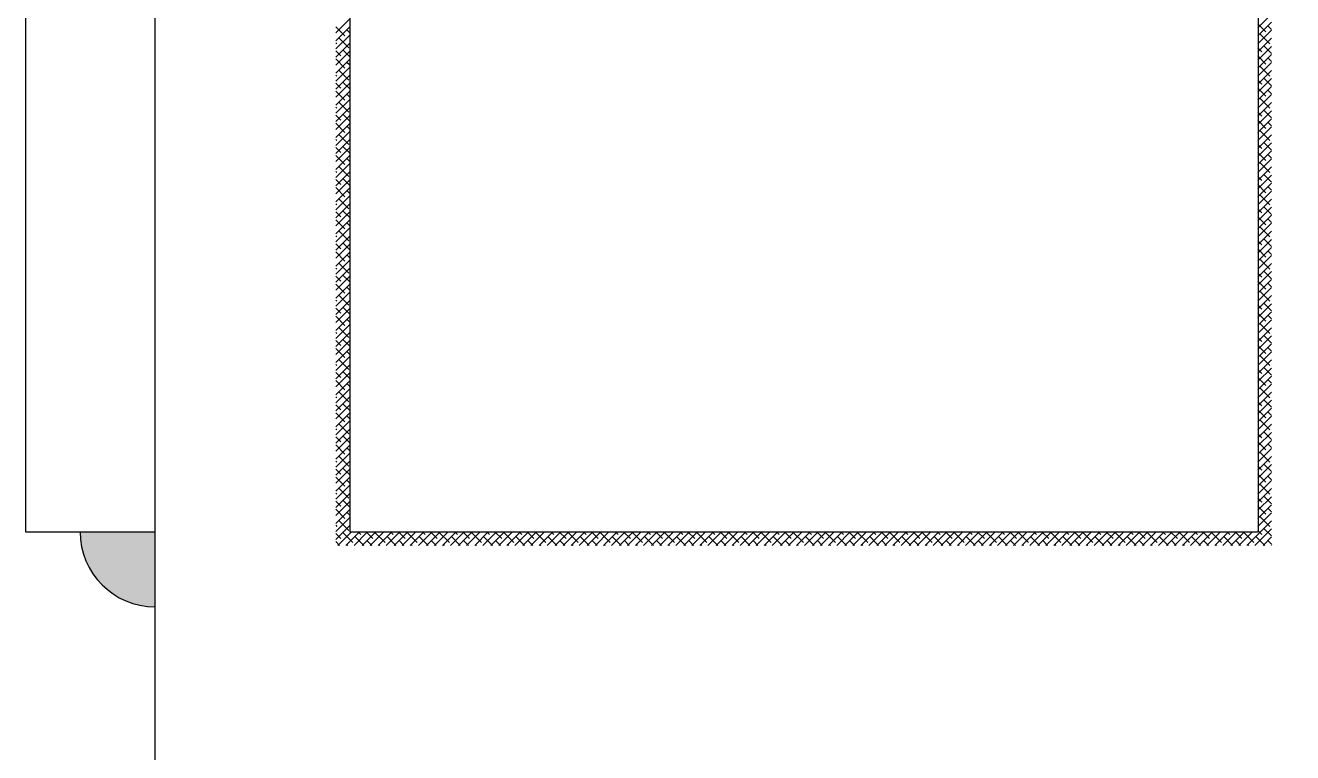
# Model space of a CAD drawing. Header units: metres. Extents: x 158 to 495, y 93 to 262.
# Drawn here: x 338.772 to 341.351, y 104.863 to 106.344 of the extents above; entities that cross this region are included whole.
import ezdxf

# ---------------------------------------------------------------- set-up
doc = ezdxf.new("R2010")
doc.units = ezdxf.units.M
doc.header["$MEASUREMENT"] = 0

msp = doc.modelspace()

# ---------------------------------------------------------------- hatches: boundary and pattern name
at = {"ltscale": 0.6}
h = msp.add_hatch(color=256, dxfattribs=at)
h.dxf.hatch_style = 1
h.paths.add_polyline_path([(339.03645, 112.50836, 0.4142136), (338.88362, 112.35553), (339.03645, 112.35553)])
h.paths.add_polyline_path([(339.25653, 112.94852, 0.4142136), (339.1037, 112.79569), (339.25653, 112.79569)])
h.paths.add_polyline_path([(341.556, 112.91238), (341.4573, 112.87451), (341.4573, 112.79569), (341.61013, 112.79569, 0.2206699)])
h.paths.add_polyline_path([(341.4573, 112.94852), (341.4573, 112.87451), (341.556, 112.91238, 0.1773345)])
h.paths.add_polyline_path([(341.67738, 112.50836), (341.67738, 112.35553), (341.83021, 112.35553, 0.4142136)])
h.paths.add_polyline_path([(339.03645, 105.31305), (338.88362, 105.31305, 0.4142136), (339.03645, 105.16022)])
h.paths.add_polyline_path([(341.83021, 105.31305), (341.67738, 105.31305), (341.67738, 105.16022, 0.4142136)])

# ---------------------------------------------------------------- linework, layer by layer
for p, q in [((338.77236, 112.35553), (338.77236, 105.31305)), ((339.03645, 101.30756), (339.03645, 108.83429)), ((339.43259, 108.83429), (339.43259, 105.31305)), ((341.28124, 108.83429), (341.28124, 105.31305)), ((338.77236, 105.31305), (339.03645, 105.31305)), ((339.43259, 105.31305), (341.28124, 105.31305))]:
    msp.add_line(p, q)
at = {"linetype": 'Continuous'}
for p, q in [((339.43169, 106.35622), (339.40391, 106.32844)), ((341.30812, 106.36651), (341.28034, 106.33873)), ((339.40391, 106.34092), (339.42242, 106.3224)), ((339.43169, 106.33985), (339.40391, 106.31207)), ((339.42652, 106.33468), (339.43169, 106.32951)), ((341.30812, 106.35014), (341.28034, 106.32236)), ((341.28034, 106.347), (341.29675, 106.33059)), ((341.30812, 106.33377), (341.28034, 106.30599)), ((341.28448, 106.3265), (341.30494, 106.30603)), ((341.30085, 106.34287), (341.30812, 106.33559)), ((339.43169, 106.32348), (339.40391, 106.2957)), ((339.40391, 106.30818), (339.40605, 106.30603)), ((339.43169, 106.30711), (339.40391, 106.27933)), ((339.41015, 106.31831), (339.43061, 106.29785)), ((341.30812, 106.3174), (341.28034, 106.28962)), ((341.28034, 106.31426), (341.28038, 106.31422)), ((341.30812, 106.30103), (341.28034, 106.27325)), ((341.29266, 106.30194), (341.30812, 106.28648)), ((339.40391, 106.29181), (339.41424, 106.28148)), ((339.43169, 106.29074), (339.40391, 106.26296)), ((339.40391, 106.27544), (339.42242, 106.25692)), ((339.43169, 106.27437), (339.40391, 106.24659)), ((339.41833, 106.29376), (339.43169, 106.2804)), ((341.28034, 106.29789), (341.28857, 106.28966)), ((341.30812, 106.28466), (341.28034, 106.25688)), ((341.28034, 106.28152), (341.29675, 106.26511)), ((341.30085, 106.27739), (341.30812, 106.27011)), ((339.43169, 106.258), (339.40391, 106.23022)), ((339.41015, 106.25283), (339.43061, 106.23237)), ((339.42652, 106.2692), (339.43169, 106.26403)), ((341.30812, 106.26829), (341.28034, 106.24051)), ((341.30812, 106.25192), (341.28034, 106.22414)), ((341.28034, 106.24878), (341.28038, 106.24874)), ((341.28448, 106.26102), (341.30494, 106.24055)), ((339.40391, 106.2427), (339.40605, 106.24055)), ((339.43169, 106.24163), (339.40391, 106.21385)), ((339.40391, 106.22633), (339.41424, 106.216)), ((339.43169, 106.22526), (339.40391, 106.19748)), ((339.41833, 106.22828), (339.43169, 106.21492)), ((341.30812, 106.23555), (341.28034, 106.20777)), ((341.28034, 106.23241), (341.28857, 106.22419)), ((341.29266, 106.23646), (341.30812, 106.221)), ((339.40391, 106.20996), (339.42242, 106.19145)), ((339.43169, 106.20889), (339.40391, 106.18111)), ((339.42652, 106.20372), (339.43169, 106.19855)), ((341.30812, 106.21918), (341.28034, 106.1914)), ((341.28034, 106.21604), (341.29675, 106.19963)), ((341.30812, 106.20281), (341.28034, 106.17503)), ((341.30085, 106.21191), (341.30812, 106.20463)), ((339.43169, 106.19252), (339.40391, 106.16474)), ((339.40391, 106.17722), (339.40605, 106.17508)), ((339.43169, 106.17616), (339.40391, 106.14837)), ((339.41015, 106.18735), (339.43061, 106.16689)), ((341.30812, 106.18644), (341.28034, 106.15866)), ((341.28034, 106.18331), (341.28038, 106.18326)), ((341.30812, 106.17007), (341.28034, 106.14229)), ((341.28448, 106.19554), (341.30494, 106.17508)), ((341.29266, 106.17098), (341.30812, 106.15553)), ((339.40391, 106.16085), (339.41424, 106.15052)), ((339.43169, 106.15979), (339.40391, 106.13201)), ((339.40391, 106.14448), (339.42242, 106.12597)), ((339.41833, 106.1628), (339.43169, 106.14944)), ((341.28034, 106.16694), (341.28857, 106.15871)), ((341.30812, 106.1537), (341.28034, 106.12592)), ((341.28034, 106.15057), (341.29675, 106.13415)), ((341.30085, 106.14643), (341.30812, 106.13916)), ((339.43169, 106.14342), (339.40391, 106.11564)), ((339.43169, 106.12705), (339.40391, 106.09927)), ((339.41015, 106.12187), (339.43061, 106.10141)), ((339.42652, 106.13824), (339.43169, 106.13307)), ((341.30812, 106.13733), (341.28034, 106.10955)), ((341.30812, 106.12096), (341.28034, 106.09318)), ((341.28448, 106.13006), (341.30494, 106.1096)), ((339.40391, 106.11174), (339.40605, 106.1096)), ((339.43169, 106.11068), (339.40391, 106.0829)), ((339.40391, 106.09537), (339.41424, 106.08504)), ((339.43169, 106.09431), (339.40391, 106.06653)), ((339.41833, 106.09732), (339.43169, 106.08396)), ((341.28034, 106.11783), (341.28038, 106.11778)), ((341.30812, 106.10459), (341.28034, 106.07681)), ((341.28034, 106.10146), (341.28857, 106.09323)), ((341.29266, 106.1055), (341.30812, 106.09005)), ((339.40391, 106.079), (339.42242, 106.06049)), ((339.43169, 106.07794), (339.40391, 106.05016)), ((339.42652, 106.07277), (339.43169, 106.06759)), ((341.30812, 106.08822), (341.28034, 106.06044)), ((341.28034, 106.08509), (341.29675, 106.06867)), ((341.30812, 106.07185), (341.28034, 106.04407)), ((341.30085, 106.08095), (341.30812, 106.07368)), ((339.43169, 106.06157), (339.40391, 106.03379)), ((339.40391, 106.04627), (339.40605, 106.04412)), ((339.43169, 106.0452), (339.40391, 106.01742)), ((339.41015, 106.0564), (339.43061, 106.03593)), ((341.30812, 106.05548), (341.28034, 106.0277)), ((341.28034, 106.05235), (341.28038, 106.0523)), ((341.28448, 106.06458), (341.30494, 106.04412)), ((339.40391, 106.0299), (339.41424, 106.01956)), ((339.43169, 106.02883), (339.40391, 106.00105)), ((339.41833, 106.03184), (339.43169, 106.01848)), ((341.30812, 106.03911), (341.28034, 106.01133)), ((341.28034, 106.03598), (341.28857, 106.02775)), ((341.30812, 106.02274), (341.28034, 105.99496)), ((341.28034, 106.01961), (341.29675, 106.00319)), ((341.29266, 106.04003), (341.30812, 106.02457)), ((341.30085, 106.01547), (341.30812, 106.0082)), ((339.40391, 106.01353), (339.42242, 105.99501)), ((339.43169, 106.01246), (339.40391, 105.98468)), ((339.43169, 105.99609), (339.40391, 105.96831)), ((339.41015, 105.99092), (339.43061, 105.97045)), ((339.42652, 106.00729), (339.43169, 106.00212)), ((341.30812, 106.00638), (341.28034, 105.97859)), ((341.30812, 105.99001), (341.28034, 105.96223)), ((341.28448, 105.9991), (341.30494, 105.97864)), ((339.40391, 105.98079), (339.40605, 105.97864)), ((339.43169, 105.97972), (339.40391, 105.95194)), ((339.40391, 105.96442), (339.41424, 105.95409)), ((339.41833, 105.96636), (339.43169, 105.95301)), ((341.28034, 105.98687), (341.28038, 105.98682)), ((341.30812, 105.97364), (341.28034, 105.94586)), ((341.28034, 105.9705), (341.28857, 105.96227)), ((341.29266, 105.97455), (341.30812, 105.95909)), ((339.43169, 105.96335), (339.40391, 105.93557)), ((339.40391, 105.94805), (339.42242, 105.92953)), ((339.43169, 105.94698), (339.40391, 105.9192)), ((339.42652, 105.94181), (339.43169, 105.93664)), ((341.30812, 105.95727), (341.28034, 105.92949)), ((341.28034, 105.95413), (341.29675, 105.93772)), ((341.30812, 105.9409), (341.28034, 105.91312)), ((341.30085, 105.94999), (341.30812, 105.94272)), ((339.43169, 105.93061), (339.40391, 105.90283)), ((339.40391, 105.91531), (339.40605, 105.91316)), ((339.43169, 105.91424), (339.40391, 105.88646)), ((339.41015, 105.92544), (339.43061, 105.90498)), ((341.30812, 105.92453), (341.28034, 105.89675)), ((341.28034, 105.92139), (341.28038, 105.92135)), ((341.28448, 105.93362), (341.30494, 105.91316)), ((339.40391, 105.89894), (339.41424, 105.88861)), ((339.43169, 105.89787), (339.40391, 105.87009)), ((339.41833, 105.90088), (339.43169, 105.88753)), ((341.30812, 105.90816), (341.28034, 105.88038)), ((341.28034, 105.90502), (341.28857, 105.89679)), ((341.30812, 105.89179), (341.28034, 105.86401)), ((341.28034, 105.88865), (341.29675, 105.87224)), ((341.29266, 105.90907), (341.30812, 105.89361)), ((339.40391, 105.88257), (339.42242, 105.86405)), ((339.43169, 105.8815), (339.40391, 105.85372)), ((339.43169, 105.86513), (339.40391, 105.83735)), ((339.42652, 105.87633), (339.43169, 105.87116)), ((341.30812, 105.87542), (341.28034, 105.84764)), ((341.28448, 105.86814), (341.30494, 105.84768)), ((341.30085, 105.88451), (341.30812, 105.87724)), ((339.40391, 105.84983), (339.40605, 105.84768)), ((339.43169, 105.84876), (339.40391, 105.82098)), ((339.41015, 105.85996), (339.43061, 105.8395)), ((339.41833, 105.8354), (339.43169, 105.82205)), ((341.30812, 105.85905), (341.28034, 105.83127)), ((341.28034, 105.85591), (341.28038, 105.85587)), ((341.30812, 105.84268), (341.28034, 105.8149)), ((341.28034, 105.83954), (341.28857, 105.83131)), ((341.29266, 105.84359), (341.30812, 105.82813)), ((339.40391, 105.83346), (339.41424, 105.82313)), ((339.43169, 105.83239), (339.40391, 105.80461)), ((339.40391, 105.81709), (339.42242, 105.79857)), ((339.43169, 105.81602), (339.40391, 105.78824)), ((339.42652, 105.81085), (339.43169, 105.80568)), ((341.30812, 105.82631), (341.28034, 105.79853)), ((341.28034, 105.82317), (341.29675, 105.80676)), ((341.30812, 105.80994), (341.28034, 105.78216)), ((341.30085, 105.81904), (341.30812, 105.81176)), ((339.43169, 105.79965), (339.40391, 105.77187)), ((339.40391, 105.78435), (339.40605, 105.7822)), ((339.43169, 105.78328), (339.40391, 105.7555)), ((339.41015, 105.79448), (339.43061, 105.77402)), ((341.30812, 105.79357), (341.28034, 105.76579)), ((341.28034, 105.79043), (341.28038, 105.79039)), ((341.28448, 105.80267), (341.30494, 105.7822)), ((339.40391, 105.76798), (339.41424, 105.75765)), ((339.43169, 105.76691), (339.40391, 105.73913)), ((339.41833, 105.76993), (339.43169, 105.75657)), ((341.30812, 105.7772), (341.28034, 105.74942)), ((341.28034, 105.77406), (341.28857, 105.76583)), ((341.30812, 105.76083), (341.28034, 105.73305)), ((341.28034, 105.75769), (341.29675, 105.74128)), ((341.29266, 105.77811), (341.30812, 105.76265)), ((339.40391, 105.75161), (339.42242, 105.73309)), ((339.43169, 105.75054), (339.40391, 105.72276)), ((339.43169, 105.73417), (339.40391, 105.70639)), ((339.42652, 105.74537), (339.43169, 105.7402)), ((341.30812, 105.74446), (341.28034, 105.71668)), ((341.28448, 105.73719), (341.30494, 105.71672)), ((341.30085, 105.75356), (341.30812, 105.74628)), ((339.40391, 105.71887), (339.40605, 105.71672)), ((339.43169, 105.7178), (339.40391, 105.69002)), ((339.41015, 105.729), (339.43061, 105.70854)), ((341.30812, 105.72809), (341.28034, 105.70031)), ((341.28034, 105.72495), (341.28038, 105.72491)), ((341.30812, 105.71172), (341.28034, 105.68394)), ((341.28034, 105.70858), (341.28857, 105.70035)), ((341.29266, 105.71263), (341.30812, 105.69717)), ((339.40391, 105.7025), (339.41424, 105.69217)), ((339.43169, 105.70143), (339.40391, 105.67365)), ((339.40391, 105.68613), (339.42242, 105.66762)), ((339.43169, 105.68506), (339.40391, 105.65728)), ((339.41833, 105.70445), (339.43169, 105.69109)), ((341.30812, 105.69535), (341.28034, 105.66757)), ((341.28034, 105.69221), (341.29675, 105.6758)), ((341.30085, 105.68808), (341.30812, 105.6808)), ((339.43169, 105.66869), (339.40391, 105.64091)), ((339.41015, 105.66352), (339.43061, 105.64306)), ((339.42652, 105.67989), (339.43169, 105.67472)), ((341.30812, 105.67898), (341.28034, 105.6512)), ((341.30812, 105.66261), (341.28034, 105.63483)), ((341.28034, 105.65948), (341.28038, 105.65943)), ((341.28448, 105.67171), (341.30494, 105.65125)), ((339.40391, 105.65339), (339.40605, 105.65125)), ((339.43169, 105.65232), (339.40391, 105.62454)), ((339.40391, 105.63702), (339.41424, 105.62669)), ((339.43169, 105.63596), (339.40391, 105.60817)), ((339.41833, 105.63897), (339.43169, 105.62561)), ((341.30812, 105.64624), (341.28034, 105.61846)), ((341.28034, 105.64311), (341.28857, 105.63488)), ((341.30812, 105.62987), (341.28034, 105.60209)), ((341.29266, 105.64715), (341.30812, 105.63169)), ((339.40391, 105.62065), (339.42242, 105.60214)), ((339.43169, 105.61959), (339.40391, 105.59181)), ((339.43169, 105.60322), (339.40391, 105.57544)), ((339.42652, 105.61441), (339.43169, 105.60924)), ((341.28034, 105.62674), (341.29675, 105.61032)), ((341.30812, 105.6135), (341.28034, 105.58572)), ((341.28448, 105.60623), (341.30494, 105.58577)), ((341.30085, 105.6226), (341.30812, 105.61533)), ((339.40391, 105.58791), (339.40605, 105.58577)), ((339.43169, 105.58685), (339.40391, 105.55907)), ((339.41015, 105.59804), (339.43061, 105.57758)), ((341.30812, 105.59713), (341.28034, 105.56935)), ((341.28034, 105.594), (341.28038, 105.59395)), ((341.30812, 105.58076), (341.28034, 105.55298)), ((341.28034, 105.57763), (341.28857, 105.5694)), ((341.29266, 105.58167), (341.30812, 105.56622)), ((339.40391, 105.57154), (339.41424, 105.56121)), ((339.43169, 105.57048), (339.40391, 105.5427)), ((339.40391, 105.55517), (339.42242, 105.53666)), ((339.43169, 105.55411), (339.40391, 105.52633)), ((339.41833, 105.57349), (339.43169, 105.56013)), ((341.30812, 105.56439), (341.28034, 105.53661)), ((341.28034, 105.56126), (341.29675, 105.54484)), ((341.30085, 105.55712), (341.30812, 105.54985)), ((339.43169, 105.53774), (339.40391, 105.50996)), ((339.41015, 105.53257), (339.43061, 105.5121)), ((339.42652, 105.54894), (339.43169, 105.54376)), ((341.30812, 105.54802), (341.28034, 105.52024)), ((341.30812, 105.53165), (341.28034, 105.50387)), ((341.28034, 105.52852), (341.28038, 105.52847)), ((341.28448, 105.54075), (341.30494, 105.52029)), ((339.40391, 105.52243), (339.40605, 105.52029)), ((339.43169, 105.52137), (339.40391, 105.49359)), ((339.40391, 105.50607), (339.41424, 105.49573)), ((339.43169, 105.505), (339.40391, 105.47722)), ((339.41833, 105.50801), (339.43169, 105.49465)), ((341.30812, 105.51528), (341.28034, 105.4875)), ((341.28034, 105.51215), (341.28857, 105.50392)), ((341.29266, 105.5162), (341.30812, 105.50074)), ((339.40391, 105.4897), (339.42242, 105.47118)), ((339.43169, 105.48863), (339.40391, 105.46085)), ((339.42652, 105.48346), (339.43169, 105.47828)), ((341.30812, 105.49891), (341.28034, 105.47113)), ((341.28034, 105.49578), (341.29675, 105.47936)), ((341.30812, 105.48255), (341.28034, 105.45476)), ((341.28448, 105.47527), (341.30494, 105.45481)), ((341.30085, 105.49164), (341.30812, 105.48437)), ((339.43169, 105.47226), (339.40391, 105.44448)), ((339.40391, 105.45696), (339.40605, 105.45481)), ((339.43169, 105.45589), (339.40391, 105.42811)), ((339.41015, 105.46709), (339.43061, 105.44662)), ((341.30812, 105.46618), (341.28034, 105.4384)), ((341.28034, 105.46304), (341.28038, 105.46299)), ((341.30812, 105.44981), (341.28034, 105.42203)), ((341.29266, 105.45072), (341.30812, 105.43526)), ((339.40391, 105.44059), (339.41424, 105.43025)), ((339.43169, 105.43952), (339.40391, 105.41174)), ((339.40391, 105.42422), (339.42242, 105.4057)), ((339.43169, 105.42315), (339.40391, 105.39537)), ((339.41833, 105.44253), (339.43169, 105.42918)), ((341.28034, 105.44667), (341.28857, 105.43844)), ((341.30812, 105.43344), (341.28034, 105.40566)), ((341.28034, 105.4303), (341.29675, 105.41389)), ((341.30085, 105.42616), (341.30812, 105.41889)), ((339.43169, 105.40678), (339.40391, 105.379)), ((339.41015, 105.40161), (339.43061, 105.38115)), ((339.42652, 105.41798), (339.43169, 105.41281)), ((341.30812, 105.41707), (341.28034, 105.38929)), ((341.30812, 105.4007), (341.28034, 105.37292)), ((341.28034, 105.39756), (341.28038, 105.39752)), ((341.28448, 105.40979), (341.30494, 105.38933)), ((339.40391, 105.39148), (339.40605, 105.38933)), ((339.43169, 105.39041), (339.40391, 105.36263)), ((339.40391, 105.37511), (339.41424, 105.36478)), ((339.43169, 105.37404), (339.40391, 105.34626)), ((339.41833, 105.37705), (339.43169, 105.3637)), ((341.30812, 105.38433), (341.28034, 105.35655)), ((341.28034, 105.38119), (341.28857, 105.37296)), ((341.29266, 105.38524), (341.30812, 105.36978)), ((339.40391, 105.35874), (339.42242, 105.34022)), ((339.43169, 105.35767), (339.40391, 105.32989)), ((339.42652, 105.3525), (339.43169, 105.34733)), ((341.30812, 105.36796), (341.28034, 105.34018)), ((341.28034, 105.36482), (341.29675, 105.34841)), ((341.30812, 105.35159), (341.28034, 105.32381)), ((341.30085, 105.36068), (341.30812, 105.35341)), ((339.43169, 105.3413), (339.40391, 105.31352)), ((339.40391, 105.326), (339.40605, 105.32385)), ((339.43169, 105.32493), (339.40391, 105.29715)), ((339.41015, 105.33613), (339.43061, 105.31567)), ((341.30812, 105.33522), (341.25817, 105.28527)), ((341.28034, 105.33208), (341.28038, 105.33204)), ((341.28448, 105.34431), (341.30494, 105.32385)), ((341.29266, 105.31976), (341.30812, 105.3043)), ((339.40391, 105.30963), (339.41424, 105.2993)), ((339.40391, 105.29326), (339.4119, 105.28527)), ((339.43618, 105.31305), (339.4084, 105.28527)), ((339.41833, 105.31157), (339.43879, 105.29111)), ((339.45255, 105.31305), (339.42477, 105.28527)), ((339.46892, 105.31305), (339.44114, 105.28527)), ((339.44289, 105.30339), (339.461, 105.28527)), ((339.44959, 105.31305), (339.45516, 105.30748)), ((339.48529, 105.31305), (339.45751, 105.28527)), ((339.46596, 105.31305), (339.47972, 105.2993)), ((339.46744, 105.2952), (339.47737, 105.28527)), ((339.50166, 105.31305), (339.47388, 105.28527)), ((339.48381, 105.31157), (339.50427, 105.29111)), ((339.51803, 105.31305), (339.49025, 105.28527)), ((339.5344, 105.31305), (339.50662, 105.28527)), ((339.50837, 105.30339), (339.52648, 105.28527)), ((339.51507, 105.31305), (339.52064, 105.30748)), ((339.55077, 105.31305), (339.52299, 105.28527)), ((339.53144, 105.31305), (339.5452, 105.2993)), ((339.53292, 105.2952), (339.54285, 105.28527)), ((339.56714, 105.31305), (339.53936, 105.28527)), ((339.54929, 105.31157), (339.56975, 105.29111)), ((339.58351, 105.31305), (339.55573, 105.28527)), ((339.59988, 105.31305), (339.5721, 105.28527)), ((339.57384, 105.30339), (339.59196, 105.28527)), ((339.58055, 105.31305), (339.58612, 105.30748)), ((339.61624, 105.31305), (339.58846, 105.28527)), ((339.59692, 105.31305), (339.61068, 105.2993)), ((339.5984, 105.2952), (339.60833, 105.28527)), ((339.63261, 105.31305), (339.60483, 105.28527)), ((339.61477, 105.31157), (339.63523, 105.29111)), ((339.64898, 105.31305), (339.6212, 105.28527)), ((339.66535, 105.31305), (339.63757, 105.28527)), ((339.63932, 105.30339), (339.65744, 105.28527)), ((339.64603, 105.31305), (339.6516, 105.30748)), ((339.68172, 105.31305), (339.65394, 105.28527)), ((339.6624, 105.31305), (339.67615, 105.2993)), ((339.66388, 105.2952), (339.67381, 105.28527)), ((339.69809, 105.31305), (339.67031, 105.28527)), ((339.68025, 105.31157), (339.70071, 105.29111)), ((339.71446, 105.31305), (339.68668, 105.28527)), ((339.73083, 105.31305), (339.70305, 105.28527)), ((339.7048, 105.30339), (339.72292, 105.28527)), ((339.71151, 105.31305), (339.71708, 105.30748)), ((339.7472, 105.31305), (339.71942, 105.28527)), ((339.72788, 105.31305), (339.74163, 105.2993)), ((339.72936, 105.2952), (339.73929, 105.28527)), ((339.76357, 105.31305), (339.73579, 105.28527)), ((339.74573, 105.31157), (339.76619, 105.29111)), ((339.77994, 105.31305), (339.75216, 105.28527)), ((339.79631, 105.31305), (339.76853, 105.28527)), ((339.77028, 105.30339), (339.7884, 105.28527)), ((339.77699, 105.31305), (339.78256, 105.30748)), ((339.81268, 105.31305), (339.7849, 105.28527)), ((339.79336, 105.31305), (339.80711, 105.2993)), ((339.79483, 105.2952), (339.80477, 105.28527)), ((339.82905, 105.31305), (339.80127, 105.28527)), ((339.8112, 105.31157), (339.83167, 105.29111)), ((339.84542, 105.31305), (339.81764, 105.28527)), ((339.86179, 105.31305), (339.83401, 105.28527)), ((339.83576, 105.30339), (339.85388, 105.28527)), ((339.84247, 105.31305), (339.84804, 105.30748)), ((339.87816, 105.31305), (339.85038, 105.28527)), ((339.85884, 105.31305), (339.87259, 105.2993)), ((339.86031, 105.2952), (339.87025, 105.28527)), ((339.89453, 105.31305), (339.86675, 105.28527)), ((339.87668, 105.31157), (339.89715, 105.29111)), ((339.9109, 105.31305), (339.88312, 105.28527)), ((339.92727, 105.31305), (339.89949, 105.28527)), ((339.90124, 105.30339), (339.91936, 105.28527)), ((339.90795, 105.31305), (339.91351, 105.30748)), ((339.94364, 105.31305), (339.91586, 105.28527)), ((339.92432, 105.31305), (339.93807, 105.2993)), ((339.92579, 105.2952), (339.93573, 105.28527)), ((339.96001, 105.31305), (339.93223, 105.28527)), ((339.94216, 105.31157), (339.96262, 105.29111)), ((339.97638, 105.31305), (339.9486, 105.28527)), ((339.99275, 105.31305), (339.96497, 105.28527)), ((339.96672, 105.30339), (339.98484, 105.28527)), ((339.97342, 105.31305), (339.97899, 105.30748)), ((340.00912, 105.31305), (339.98134, 105.28527)), ((339.98979, 105.31305), (340.00355, 105.2993)), ((339.99127, 105.2952), (340.0012, 105.28527)), ((340.02549, 105.31305), (339.99771, 105.28527)), ((340.00764, 105.31157), (340.0281, 105.29111)), ((340.04186, 105.31305), (340.01408, 105.28527)), ((340.05823, 105.31305), (340.03045, 105.28527)), ((340.0322, 105.30339), (340.05031, 105.28527)), ((340.0389, 105.31305), (340.04447, 105.30748)), ((340.0746, 105.31305), (340.04682, 105.28527)), ((340.05527, 105.31305), (340.06903, 105.2993)), ((340.05675, 105.2952), (340.06668, 105.28527)), ((340.09097, 105.31305), (340.06319, 105.28527)), ((340.07312, 105.31157), (340.09358, 105.29111)), ((340.10734, 105.31305), (340.07956, 105.28527)), ((340.12371, 105.31305), (340.09593, 105.28527)), ((340.09767, 105.30339), (340.11579, 105.28527)), ((340.10438, 105.31305), (340.10995, 105.30748)), ((340.14008, 105.31305), (340.11229, 105.28527)), ((340.12075, 105.31305), (340.13451, 105.2993)), ((340.12223, 105.2952), (340.13216, 105.28527)), ((340.15644, 105.31305), (340.12866, 105.28527)), ((340.1386, 105.31157), (340.15906, 105.29111)), ((340.17281, 105.31305), (340.14503, 105.28527)), ((340.18918, 105.31305), (340.1614, 105.28527)), ((340.16315, 105.30339), (340.18127, 105.28527)), ((340.16986, 105.31305), (340.17543, 105.30748)), ((340.20555, 105.31305), (340.17777, 105.28527)), ((340.18623, 105.31305), (340.19998, 105.2993)), ((340.18771, 105.2952), (340.19764, 105.28527)), ((340.22192, 105.31305), (340.19414, 105.28527)), ((340.20408, 105.31157), (340.22454, 105.29111)), ((340.23829, 105.31305), (340.21051, 105.28527)), ((340.25466, 105.31305), (340.22688, 105.28527)), ((340.22863, 105.30339), (340.24675, 105.28527)), ((340.23534, 105.31305), (340.24091, 105.30748)), ((340.27103, 105.31305), (340.24325, 105.28527)), ((340.25171, 105.31305), (340.26546, 105.2993)), ((340.25319, 105.2952), (340.26312, 105.28527)), ((340.2874, 105.31305), (340.25962, 105.28527)), ((340.26956, 105.31157), (340.29002, 105.29111)), ((340.30377, 105.31305), (340.27599, 105.28527)), ((340.32014, 105.31305), (340.29236, 105.28527)), ((340.29411, 105.30339), (340.31223, 105.28527)), ((340.30082, 105.31305), (340.30639, 105.30748)), ((340.33651, 105.31305), (340.30873, 105.28527)), ((340.31719, 105.31305), (340.33094, 105.2993)), ((340.31866, 105.2952), (340.3286, 105.28527)), ((340.35288, 105.31305), (340.3251, 105.28527)), ((340.33503, 105.31157), (340.3555, 105.29111)), ((340.36925, 105.31305), (340.34147, 105.28527)), ((340.38562, 105.31305), (340.35784, 105.28527)), ((340.35959, 105.30339), (340.37771, 105.28527)), ((340.3663, 105.31305), (340.37187, 105.30748)), ((340.40199, 105.31305), (340.37421, 105.28527)), ((340.38267, 105.31305), (340.39642, 105.2993)), ((340.38414, 105.2952), (340.39408, 105.28527)), ((340.41836, 105.31305), (340.39058, 105.28527)), ((340.40051, 105.31157), (340.42098, 105.29111)), ((340.43473, 105.31305), (340.40695, 105.28527)), ((340.4511, 105.31305), (340.42332, 105.28527)), ((340.42507, 105.30339), (340.44319, 105.28527)), ((340.43178, 105.31305), (340.43735, 105.30748)), ((340.46747, 105.31305), (340.43969, 105.28527)), ((340.44815, 105.31305), (340.4619, 105.2993)), ((340.44962, 105.2952), (340.45956, 105.28527)), ((340.48384, 105.31305), (340.45606, 105.28527)), ((340.46599, 105.31157), (340.48645, 105.29111)), ((340.50021, 105.31305), (340.47243, 105.28527)), ((340.51658, 105.31305), (340.4888, 105.28527)), ((340.49055, 105.30339), (340.50867, 105.28527)), ((340.49725, 105.31305), (340.50282, 105.30748)), ((340.53295, 105.31305), (340.50517, 105.28527)), ((340.51362, 105.31305), (340.52738, 105.2993)), ((340.5151, 105.2952), (340.52503, 105.28527)), ((340.54932, 105.31305), (340.52154, 105.28527)), ((340.53147, 105.31157), (340.55193, 105.29111)), ((340.56569, 105.31305), (340.53791, 105.28527)), ((340.58206, 105.31305), (340.55428, 105.28527)), ((340.55603, 105.30339), (340.57414, 105.28527)), ((340.56273, 105.31305), (340.5683, 105.30748)), ((340.59843, 105.31305), (340.57065, 105.28527)), ((340.5791, 105.31305), (340.59286, 105.2993)), ((340.58058, 105.2952), (340.59051, 105.28527)), ((340.6148, 105.31305), (340.58702, 105.28527)), ((340.59695, 105.31157), (340.61741, 105.29111)), ((340.63117, 105.31305), (340.60339, 105.28527)), ((340.64754, 105.31305), (340.61976, 105.28527)), ((340.6215, 105.30339), (340.63962, 105.28527)), ((340.62821, 105.31305), (340.63378, 105.30748)), ((340.66391, 105.31305), (340.63613, 105.28527)), ((340.64458, 105.31305), (340.65834, 105.2993)), ((340.64606, 105.2952), (340.65599, 105.28527)), ((340.68028, 105.31305), (340.65249, 105.28527)), ((340.66243, 105.31157), (340.68289, 105.29111)), ((340.69664, 105.31305), (340.66886, 105.28527)), ((340.71301, 105.31305), (340.68523, 105.28527)), ((340.68698, 105.30339), (340.7051, 105.28527)), ((340.69369, 105.31305), (340.69926, 105.30748)), ((340.72938, 105.31305), (340.7016, 105.28527)), ((340.71006, 105.31305), (340.72381, 105.2993)), ((340.71154, 105.2952), (340.72147, 105.28527)), ((340.74575, 105.31305), (340.71797, 105.28527)), ((340.72791, 105.31157), (340.74837, 105.29111)), ((340.76212, 105.31305), (340.73434, 105.28527)), ((340.77849, 105.31305), (340.75071, 105.28527)), ((340.75246, 105.30339), (340.77058, 105.28527)), ((340.75917, 105.31305), (340.76474, 105.30748)), ((340.79486, 105.31305), (340.76708, 105.28527)), ((340.77554, 105.31305), (340.78929, 105.2993)), ((340.77702, 105.2952), (340.78695, 105.28527)), ((340.81123, 105.31305), (340.78345, 105.28527)), ((340.79339, 105.31157), (340.81385, 105.29111)), ((340.8276, 105.31305), (340.79982, 105.28527)), ((340.84397, 105.31305), (340.81619, 105.28527)), ((340.81794, 105.30339), (340.83606, 105.28527)), ((340.82465, 105.31305), (340.83022, 105.30748)), ((340.86034, 105.31305), (340.83256, 105.28527)), ((340.84102, 105.31305), (340.85477, 105.2993)), ((340.8425, 105.2952), (340.85243, 105.28527)), ((340.87671, 105.31305), (340.84893, 105.28527)), ((340.85886, 105.31157), (340.87933, 105.29111)), ((340.89308, 105.31305), (340.8653, 105.28527)), ((340.90945, 105.31305), (340.88167, 105.28527)), ((340.88342, 105.30339), (340.90154, 105.28527)), ((340.89013, 105.31305), (340.8957, 105.30748)), ((340.92582, 105.31305), (340.89804, 105.28527)), ((340.9065, 105.31305), (340.92025, 105.2993)), ((340.90797, 105.2952), (340.91791, 105.28527)), ((340.94219, 105.31305), (340.91441, 105.28527)), ((340.92434, 105.31157), (340.94481, 105.29111)), ((340.95856, 105.31305), (340.93078, 105.28527)), ((340.97493, 105.31305), (340.94715, 105.28527)), ((340.9489, 105.30339), (340.96702, 105.28527)), ((340.95561, 105.31305), (340.96118, 105.30748)), ((340.9913, 105.31305), (340.96352, 105.28527)), ((340.97198, 105.31305), (340.98573, 105.2993)), ((340.97345, 105.2952), (340.98339, 105.28527)), ((341.00767, 105.31305), (340.97989, 105.28527)), ((340.98982, 105.31157), (341.01028, 105.29111)), ((341.02404, 105.31305), (340.99626, 105.28527)), ((341.04041, 105.31305), (341.01263, 105.28527)), ((341.01438, 105.30339), (341.0325, 105.28527)), ((341.02108, 105.31305), (341.02665, 105.30748)), ((341.05678, 105.31305), (341.029, 105.28527)), ((341.03745, 105.31305), (341.05121, 105.2993)), ((341.03893, 105.2952), (341.04887, 105.28527)), ((341.07315, 105.31305), (341.04537, 105.28527)), ((341.0553, 105.31157), (341.07576, 105.29111)), ((341.08952, 105.31305), (341.06174, 105.28527)), ((341.10589, 105.31305), (341.07811, 105.28527)), ((341.07986, 105.30339), (341.09797, 105.28527)), ((341.08656, 105.31305), (341.09213, 105.30748)), ((341.12226, 105.31305), (341.09448, 105.28527)), ((341.10293, 105.31305), (341.11669, 105.2993)), ((341.10441, 105.2952), (341.11434, 105.28527)), ((341.13863, 105.31305), (341.11085, 105.28527)), ((341.12078, 105.31157), (341.14124, 105.29111)), ((341.155, 105.31305), (341.12722, 105.28527)), ((341.17137, 105.31305), (341.14359, 105.28527)), ((341.14533, 105.30339), (341.16345, 105.28527)), ((341.15204, 105.31305), (341.15761, 105.30748)), ((341.18774, 105.31305), (341.15996, 105.28527)), ((341.16841, 105.31305), (341.18217, 105.2993)), ((341.16989, 105.2952), (341.17982, 105.28527)), ((341.20411, 105.31305), (341.17633, 105.28527)), ((341.18626, 105.31157), (341.20672, 105.29111)), ((341.22047, 105.31305), (341.19269, 105.28527)), ((341.23684, 105.31305), (341.20906, 105.28527)), ((341.21081, 105.30339), (341.22893, 105.28527)), ((341.21752, 105.31305), (341.22309, 105.30748)), ((341.25321, 105.31305), (341.22543, 105.28527)), ((341.23389, 105.31305), (341.24765, 105.2993)), ((341.23537, 105.2952), (341.2453, 105.28527)), ((341.26958, 105.31305), (341.2418, 105.28527)), ((341.25174, 105.31157), (341.2722, 105.29111)), ((341.30812, 105.31885), (341.27454, 105.28527)), ((341.27629, 105.30339), (341.29441, 105.28527)), ((341.28034, 105.31571), (341.28857, 105.30748)), ((341.30812, 105.30248), (341.29091, 105.28527)), ((341.30085, 105.2952), (341.30812, 105.28793)), ((339.42652, 105.28702), (339.42827, 105.28527)), ((339.492, 105.28702), (339.49374, 105.28527)), ((339.55747, 105.28702), (339.55922, 105.28527)), ((339.62295, 105.28702), (339.6247, 105.28527)), ((339.68843, 105.28702), (339.69018, 105.28527)), ((339.75391, 105.28702), (339.75566, 105.28527)), ((339.81939, 105.28702), (339.82114, 105.28527)), ((339.88487, 105.28702), (339.88662, 105.28527)), ((339.95035, 105.28702), (339.9521, 105.28527)), ((340.01583, 105.28702), (340.01757, 105.28527)), ((340.0813, 105.28702), (340.08305, 105.28527)), ((340.14678, 105.28702), (340.14853, 105.28527)), ((340.21226, 105.28702), (340.21401, 105.28527)), ((340.27774, 105.28702), (340.27949, 105.28527)), ((340.34322, 105.28702), (340.34497, 105.28527)), ((340.4087, 105.28702), (340.41045, 105.28527)), ((340.47418, 105.28702), (340.47593, 105.28527)), ((340.53966, 105.28702), (340.5414, 105.28527)), ((340.60513, 105.28702), (340.60688, 105.28527)), ((340.67061, 105.28702), (340.67236, 105.28527)), ((340.73609, 105.28702), (340.73784, 105.28527)), ((340.80157, 105.28702), (340.80332, 105.28527)), ((340.86705, 105.28702), (340.8688, 105.28527)), ((340.93253, 105.28702), (340.93428, 105.28527)), ((340.99801, 105.28702), (340.99976, 105.28527)), ((341.06349, 105.28702), (341.06523, 105.28527)), ((341.12896, 105.28702), (341.13071, 105.28527)), ((341.19444, 105.28702), (341.19619, 105.28527)), ((341.25992, 105.28702), (341.26167, 105.28527)), ((341.30812, 105.28611), (341.30728, 105.28527))]:
    msp.add_line(p, q, dxfattribs=at)
msp.add_arc((339.03645, 105.31305), 0.15283, 180, 270)

doc.saveas('drawing.dxf')
